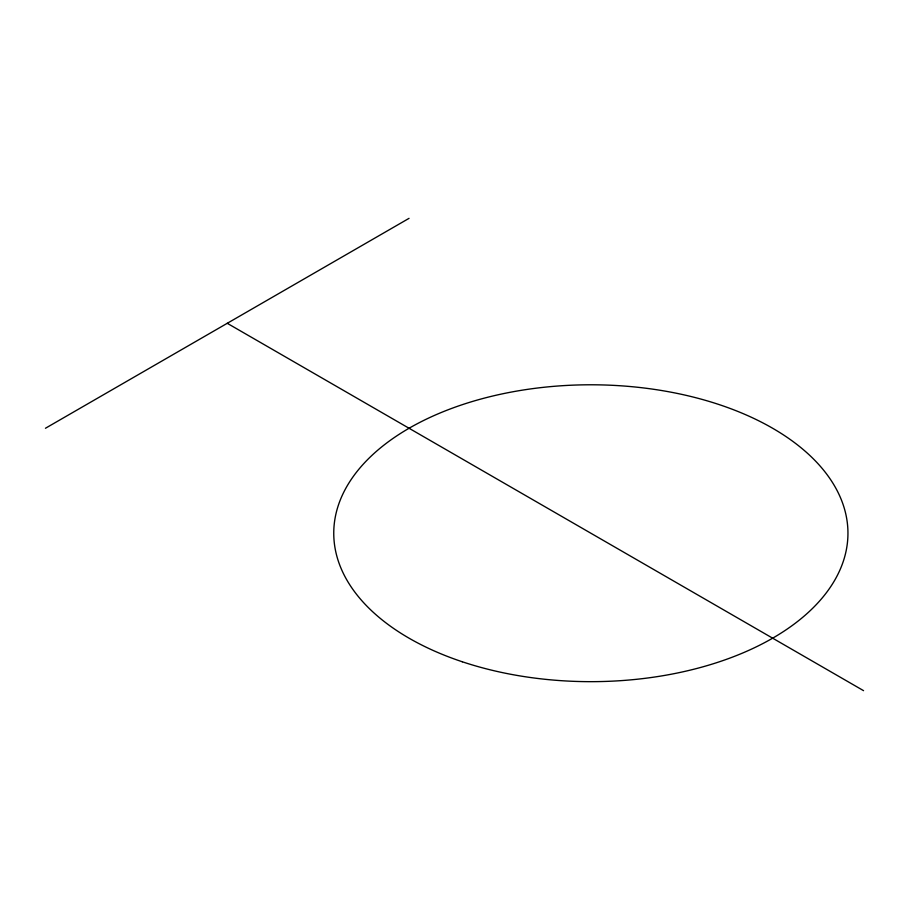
<?xml version="1.0" encoding="UTF-8"?>
<svg xmlns="http://www.w3.org/2000/svg" width="909" height="909" viewBox="0 0 909 909"><rect width="100%" height="100%" fill="white"/><g stroke="black" fill="none" stroke-linecap="round" stroke-linejoin="round"><path stroke-width="1.36" d="M45.45 428.264L409.05 218.342M227.25 323.297L863.55 690.658M462.295 661.775A257.099 148.44 0 0 0 847.949 533.219A257.099 148.44 0 0 0 462.295 404.675A257.099 148.44 0 0 0 462.295 661.775"/></g></svg>
